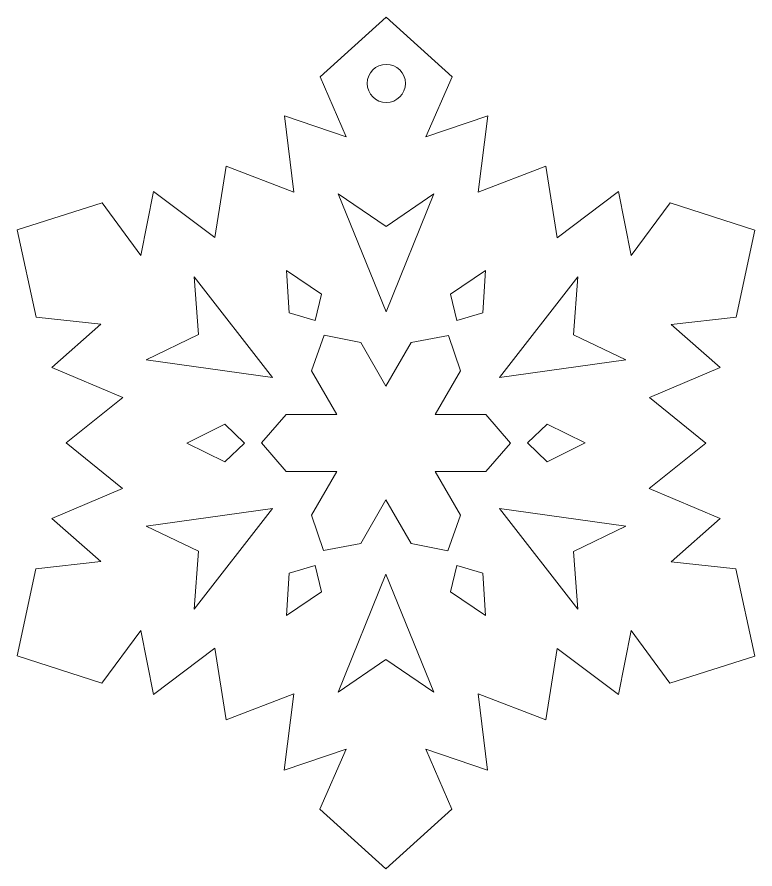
# Model space of a CAD drawing. Header units: millimetres. Extents: x -103 to 102, y -103 to 103.
# Drawn here: x 0.17 to 28.8, y 67.45 to 100.52 of the extents above; entities that cross this region are included whole.
import ezdxf

# ---------------------------------------------------------------- set-up
doc = ezdxf.new("R2010")
doc.units = ezdxf.units.MM
doc.header["$MEASUREMENT"] = 0
doc.layers.add('layer 1', color=7, linetype='Continuous')

msp = doc.modelspace()

# ---------------------------------------------------------------- linework, layer by layer
at = {"layer": 'layer 1', "color": 193, "lineweight": 9}
for points, knots in [([(18.0679, 93.721), (18.0679, 93.721), (18.0679, 93.721), (18.0679, 93.721), (18.0679, 93.721), (18.0679, 93.721), (18.4322, 96.6853), (18.4322, 96.6853), (18.4322, 96.6853), (18.4322, 96.6853), (16.033, 95.869), (16.033, 95.869), (16.033, 95.869), (16.033, 95.869), (17.0505, 98.1926), (17.0505, 98.1926), (17.0505, 98.1926), (17.0505, 98.1926), (14.4882, 100.5197), (14.4882, 100.5197), (14.4882, 100.5197), (14.4882, 100.5197), (11.9256, 98.1926), (11.9256, 98.1926), (11.9256, 98.1926), (11.9256, 98.1926), (12.9432, 95.869), (12.9432, 95.869), (12.9432, 95.869), (12.9432, 95.869), (10.544, 96.6853), (10.544, 96.6853), (10.544, 96.6853), (10.544, 96.6853), (10.9083, 93.721), (10.9083, 93.721), (10.9083, 93.721), (10.9083, 93.721), (8.2827, 94.7344), (8.2827, 94.7344), (8.2827, 94.7344), (8.2827, 94.7344), (7.846, 91.9567), (7.846, 91.9567), (7.846, 91.9567), (7.846, 91.9567), (5.4608, 93.7543), (5.4608, 93.7543), (5.4608, 93.7543), (5.4608, 93.7543), (4.9684, 91.2684), (4.9684, 91.2684), (4.9684, 91.2684), (4.9684, 91.2684), (3.4645, 93.3113), (3.4645, 93.3113), (3.4645, 93.3113), (3.4645, 93.3113), (0.1681, 92.2556), (0.1681, 92.2556), (0.1681, 92.2556), (0.1681, 92.2556), (0.9021, 88.873), (0.9021, 88.873), (0.9021, 88.873), (0.9021, 88.873), (3.4233, 88.5923), (3.4233, 88.5923), (3.4233, 88.5923), (3.4233, 88.5923), (1.5167, 86.9228), (1.5167, 86.9228), (1.5167, 86.9228), (1.5167, 86.9228), (4.266, 85.7561), (4.266, 85.7561), (4.266, 85.7561), (4.266, 85.7561), (2.0756, 83.9889), (2.0756, 83.9889), (2.0756, 83.9889), (2.0756, 83.9889), (4.2629, 82.2219), (4.2629, 82.2219), (4.2629, 82.2219), (4.2629, 82.2219), (1.5134, 81.0552), (1.5134, 81.0552), (1.5134, 81.0552), (1.5134, 81.0552), (3.4201, 79.3857), (3.4201, 79.3857), (3.4201, 79.3857), (3.4201, 79.3857), (0.8991, 79.1049), (0.8991, 79.1049), (0.8991, 79.1049), (0.8991, 79.1049), (0.1651, 75.7223), (0.1651, 75.7223), (0.1651, 75.7223), (0.1651, 75.7223), (3.4614, 74.6667), (3.4614, 74.6667), (3.4614, 74.6667), (3.4614, 74.6667), (4.9651, 76.7096), (4.9651, 76.7096), (4.9651, 76.7096), (4.9651, 76.7096), (5.4577, 74.2237), (5.4577, 74.2237), (5.4577, 74.2237), (5.4577, 74.2237), (7.8428, 76.0213), (7.8428, 76.0213), (7.8428, 76.0213), (7.8428, 76.0213), (8.2779, 73.2408), (8.2779, 73.2408), (8.2779, 73.2408), (8.2779, 73.2408), (10.9019, 74.2515), (10.9019, 74.2515), (10.9019, 74.2515), (10.9019, 74.2515), (10.5376, 71.2872), (10.5376, 71.2872), (10.5376, 71.2872), (10.5376, 71.2872), (12.9368, 72.1036), (12.9368, 72.1036), (12.9368, 72.1036), (12.9368, 72.1036), (11.9194, 69.7798), (11.9194, 69.7798), (11.9194, 69.7798), (11.9194, 69.7798), (14.4819, 67.4529), (14.4819, 67.4529), (14.4819, 67.4529), (14.4819, 67.4529), (17.0442, 69.7798), (17.0442, 69.7798), (17.0442, 69.7798), (17.0442, 69.7798), (16.0268, 72.1036), (16.0268, 72.1036), (16.0268, 72.1036), (16.0268, 72.1036), (18.426, 71.2872), (18.426, 71.2872), (18.426, 71.2872), (18.426, 71.2872), (18.0617, 74.2516), (18.0617, 74.2516), (18.0617, 74.2516), (18.0617, 74.2516), (20.6873, 73.2381), (20.6873, 73.2381), (20.6873, 73.2381), (20.6873, 73.2381), (21.124, 76.0159), (21.124, 76.0159), (21.124, 76.0159), (21.124, 76.0159), (23.5092, 74.2182), (23.5092, 74.2182), (23.5092, 74.2182), (23.5092, 74.2182), (24.0015, 76.7043), (24.0015, 76.7043), (24.0015, 76.7043), (24.0015, 76.7043), (25.5055, 74.6613), (25.5055, 74.6613), (25.5055, 74.6613), (25.5055, 74.6613), (28.8018, 75.7168), (28.8018, 75.7168), (28.8018, 75.7168), (28.8018, 75.7168), (28.0678, 79.0995), (28.0678, 79.0995), (28.0678, 79.0995), (28.0678, 79.0995), (25.5467, 79.3803), (25.5467, 79.3803), (25.5467, 79.3803), (25.5467, 79.3803), (27.4534, 81.0498), (27.4534, 81.0498), (27.4534, 81.0498), (27.4534, 81.0498), (24.7039, 82.2165), (24.7039, 82.2165), (24.7039, 82.2165), (24.7039, 82.2165), (26.8944, 83.9837), (26.8944, 83.9837), (26.8944, 83.9837), (26.8944, 83.9837), (24.7071, 85.7507), (24.7071, 85.7507), (24.7071, 85.7507), (24.7071, 85.7507), (27.4564, 86.9175), (27.4564, 86.9175), (27.4564, 86.9175), (27.4564, 86.9175), (25.5497, 88.587), (25.5497, 88.587), (25.5497, 88.587), (25.5497, 88.587), (28.0709, 88.8678), (28.0709, 88.8678), (28.0709, 88.8678), (28.0709, 88.8678), (28.8048, 92.2504), (28.8048, 92.2504), (28.8048, 92.2504), (28.8048, 92.2504), (25.5084, 93.3061), (25.5084, 93.3061), (25.5084, 93.3061), (25.5084, 93.3061), (24.0047, 91.263), (24.0047, 91.263), (24.0047, 91.263), (24.0047, 91.263), (23.5122, 93.7489), (23.5122, 93.7489), (23.5122, 93.7489), (23.5122, 93.7489), (21.1272, 91.9514), (21.1272, 91.9514), (21.1272, 91.9514), (21.1272, 91.9514), (20.6919, 94.7318), (20.6919, 94.7318), (20.6919, 94.7318), (20.6919, 94.7318), (18.0679, 93.721), (18.0679, 93.721)], [0, 0, 0, 0, 0.016129, 0.016129, 0.016129, 0.016129, 0.0322581, 0.0322581, 0.0322581, 0.0322581, 0.0483871, 0.0483871, 0.0483871, 0.0483871, 0.0645161, 0.0645161, 0.0645161, 0.0645161, 0.0806452, 0.0806452, 0.0806452, 0.0806452, 0.0967742, 0.0967742, 0.0967742, 0.0967742, 0.1129032, 0.1129032, 0.1129032, 0.1129032, 0.1290323, 0.1290323, 0.1290323, 0.1290323, 0.1451613, 0.1451613, 0.1451613, 0.1451613, 0.1612903, 0.1612903, 0.1612903, 0.1612903, 0.1774194, 0.1774194, 0.1774194, 0.1774194, 0.1935484, 0.1935484, 0.1935484, 0.1935484, 0.2096774, 0.2096774, 0.2096774, 0.2096774, 0.2258065, 0.2258065, 0.2258065, 0.2258065, 0.2419355, 0.2419355, 0.2419355, 0.2419355, 0.2580645, 0.2580645, 0.2580645, 0.2580645, 0.2741935, 0.2741935, 0.2741935, 0.2741935, 0.2903226, 0.2903226, 0.2903226, 0.2903226, 0.3064516, 0.3064516, 0.3064516, 0.3064516, 0.3225806, 0.3225806, 0.3225806, 0.3225806, 0.3387097, 0.3387097, 0.3387097, 0.3387097, 0.3548387, 0.3548387, 0.3548387, 0.3548387, 0.3709677, 0.3709677, 0.3709677, 0.3709677, 0.3870968, 0.3870968, 0.3870968, 0.3870968, 0.4032258, 0.4032258, 0.4032258, 0.4032258, 0.4193548, 0.4193548, 0.4193548, 0.4193548, 0.4354839, 0.4354839, 0.4354839, 0.4354839, 0.4516129, 0.4516129, 0.4516129, 0.4516129, 0.4677419, 0.4677419, 0.4677419, 0.4677419, 0.483871, 0.483871, 0.483871, 0.483871, 0.5, 0.5, 0.5, 0.5, 0.516129, 0.516129, 0.516129, 0.516129, 0.5322581, 0.5322581, 0.5322581, 0.5322581, 0.5483871, 0.5483871, 0.5483871, 0.5483871, 0.5645161, 0.5645161, 0.5645161, 0.5645161, 0.5806452, 0.5806452, 0.5806452, 0.5806452, 0.5967742, 0.5967742, 0.5967742, 0.5967742, 0.6129032, 0.6129032, 0.6129032, 0.6129032, 0.6290323, 0.6290323, 0.6290323, 0.6290323, 0.6451613, 0.6451613, 0.6451613, 0.6451613, 0.6612903, 0.6612903, 0.6612903, 0.6612903, 0.6774194, 0.6774194, 0.6774194, 0.6774194, 0.6935484, 0.6935484, 0.6935484, 0.6935484, 0.7096774, 0.7096774, 0.7096774, 0.7096774, 0.7258065, 0.7258065, 0.7258065, 0.7258065, 0.7419355, 0.7419355, 0.7419355, 0.7419355, 0.7580645, 0.7580645, 0.7580645, 0.7580645, 0.7741935, 0.7741935, 0.7741935, 0.7741935, 0.7903226, 0.7903226, 0.7903226, 0.7903226, 0.8064516, 0.8064516, 0.8064516, 0.8064516, 0.8225806, 0.8225806, 0.8225806, 0.8225806, 0.8387097, 0.8387097, 0.8387097, 0.8387097, 0.8548387, 0.8548387, 0.8548387, 0.8548387, 0.8709677, 0.8709677, 0.8709677, 0.8709677, 0.8870968, 0.8870968, 0.8870968, 0.8870968, 0.9032258, 0.9032258, 0.9032258, 0.9032258, 0.9193548, 0.9193548, 0.9193548, 0.9193548, 0.9354839, 0.9354839, 0.9354839, 0.9354839, 0.9516129, 0.9516129, 0.9516129, 0.9516129, 0.9677419, 0.9677419, 0.9677419, 0.9677419, 1, 1, 1, 1]), ([(14.4975, 98.6839), (14.9068, 98.6839), (15.2385, 98.3521), (15.2385, 97.9428), (15.2385, 97.9428), (15.2385, 97.5334), (14.9068, 97.2017), (14.4975, 97.2017), (14.4975, 97.2017), (14.0882, 97.2017), (13.7564, 97.5334), (13.7564, 97.9428), (13.7564, 97.9428), (13.7564, 98.3521), (14.0882, 98.6839), (14.4975, 98.6839)], [0, 0, 0, 0, 0.2, 0.2, 0.2, 0.2, 0.4, 0.4, 0.4, 0.4, 0.6, 0.6, 0.6, 0.6, 1, 1, 1, 1]), ([(12.6291, 93.6581), (12.6291, 93.6581), (12.6291, 93.6581), (12.6291, 93.6581), (12.6291, 93.6581), (12.6291, 93.6581), (14.4882, 92.3928), (14.4882, 92.3928), (14.4882, 92.3928), (14.4882, 92.3928), (16.3471, 93.6581), (16.3471, 93.6581), (16.3471, 93.6581), (16.3471, 93.6581), (14.4882, 89.0766), (14.4882, 89.0766), (14.4882, 89.0766), (14.4882, 89.0766), (12.6291, 93.6581), (12.6291, 93.6581)], [0, 0, 0, 0, 0.1666667, 0.1666667, 0.1666667, 0.1666667, 0.3333333, 0.3333333, 0.3333333, 0.3333333, 0.5, 0.5, 0.5, 0.5, 0.6666667, 0.6666667, 0.6666667, 0.6666667, 1, 1, 1, 1]), ([(11.7388, 88.7427), (11.7388, 88.7427), (11.7388, 88.7427), (11.7388, 88.7427), (11.7388, 88.7427), (11.7388, 88.7427), (10.729, 89.0409), (10.729, 89.0409), (10.729, 89.0409), (10.729, 89.0409), (10.6223, 90.6764), (10.6223, 90.6764), (10.6223, 90.6764), (10.6223, 90.6764), (11.9854, 89.7663), (11.9854, 89.7663), (11.9854, 89.7663), (11.9854, 89.7663), (11.7388, 88.7427), (11.7388, 88.7427)], [0, 0, 0, 0, 0.1666667, 0.1666667, 0.1666667, 0.1666667, 0.3333333, 0.3333333, 0.3333333, 0.3333333, 0.5, 0.5, 0.5, 0.5, 0.6666667, 0.6666667, 0.6666667, 0.6666667, 1, 1, 1, 1]), ([(17.2311, 88.7427), (17.2311, 88.7427), (17.2311, 88.7427), (17.2311, 88.7427), (17.2311, 88.7427), (17.2311, 88.7427), (16.9844, 89.7663), (16.9844, 89.7663), (16.9844, 89.7663), (16.9844, 89.7663), (18.3475, 90.6764), (18.3475, 90.6764), (18.3475, 90.6764), (18.3475, 90.6764), (18.2409, 89.0409), (18.2409, 89.0409), (18.2409, 89.0409), (18.2409, 89.0409), (17.2311, 88.7427), (17.2311, 88.7427)], [0, 0, 0, 0, 0.1666667, 0.1666667, 0.1666667, 0.1666667, 0.3333333, 0.3333333, 0.3333333, 0.3333333, 0.5, 0.5, 0.5, 0.5, 0.6666667, 0.6666667, 0.6666667, 0.6666667, 1, 1, 1, 1]), ([(5.1808, 87.215), (5.1808, 87.215), (5.1808, 87.215), (5.1808, 87.215), (5.1808, 87.215), (5.1808, 87.215), (7.2063, 88.1921), (7.2063, 88.1921), (7.2063, 88.1921), (7.2063, 88.1921), (7.0398, 90.435), (7.0398, 90.435), (7.0398, 90.435), (7.0398, 90.435), (10.0782, 86.5341), (10.0782, 86.5341), (10.0782, 86.5341), (10.0782, 86.5341), (5.1808, 87.215), (5.1808, 87.215)], [0, 0, 0, 0, 0.1666667, 0.1666667, 0.1666667, 0.1666667, 0.3333333, 0.3333333, 0.3333333, 0.3333333, 0.5, 0.5, 0.5, 0.5, 0.6666667, 0.6666667, 0.6666667, 0.6666667, 1, 1, 1, 1]), ([(21.9332, 90.4296), (21.9332, 90.4296), (21.9332, 90.4296), (21.9332, 90.4296), (21.9332, 90.4296), (21.9332, 90.4296), (21.7668, 88.1868), (21.7668, 88.1868), (21.7668, 88.1868), (21.7668, 88.1868), (23.7921, 87.2095), (23.7921, 87.2095), (23.7921, 87.2095), (23.7921, 87.2095), (18.8948, 86.5288), (18.8948, 86.5288), (18.8948, 86.5288), (18.8948, 86.5288), (21.9332, 90.4296), (21.9332, 90.4296)], [0, 0, 0, 0, 0.1666667, 0.1666667, 0.1666667, 0.1666667, 0.3333333, 0.3333333, 0.3333333, 0.3333333, 0.5, 0.5, 0.5, 0.5, 0.6666667, 0.6666667, 0.6666667, 0.6666667, 1, 1, 1, 1]), ([(18.3569, 82.8841), (18.3569, 82.8841), (16.394, 82.8841), (16.394, 82.8841), (16.394, 82.8841), (16.394, 82.8841), (17.3755, 81.1842), (17.3755, 81.1842), (17.3755, 81.1842), (17.3755, 81.1842), (16.8908, 79.8004), (16.8908, 79.8004), (16.8908, 79.8004), (16.8908, 79.8004), (15.4663, 80.082), (15.4663, 80.082), (15.4663, 80.082), (15.4663, 80.082), (14.4849, 81.7819), (14.4849, 81.7819), (14.4849, 81.7819), (14.4849, 81.7819), (13.5035, 80.082), (13.5035, 80.082), (13.5035, 80.082), (13.5035, 80.082), (12.0627, 79.8098), (12.0627, 79.8098), (12.0627, 79.8098), (12.0627, 79.8098), (11.5944, 81.1842), (11.5944, 81.1842), (11.5944, 81.1842), (11.5944, 81.1842), (12.5758, 82.8841), (12.5758, 82.8841), (12.5758, 82.8841), (12.5758, 82.8841), (10.6131, 82.8841), (10.6131, 82.8841), (10.6131, 82.8841), (10.6131, 82.8841), (9.6568, 83.9957), (9.6568, 83.9957), (9.6568, 83.9957), (9.6568, 83.9957), (10.6131, 85.0884), (10.6131, 85.0884), (10.6131, 85.0884), (10.6131, 85.0884), (12.5758, 85.0884), (12.5758, 85.0884), (12.5758, 85.0884), (12.5758, 85.0884), (11.5944, 86.7884), (11.5944, 86.7884), (11.5944, 86.7884), (11.5944, 86.7884), (12.079, 88.1723), (12.079, 88.1723), (12.079, 88.1723), (12.079, 88.1723), (13.5035, 87.8906), (13.5035, 87.8906), (13.5035, 87.8906), (13.5035, 87.8906), (14.4849, 86.1906), (14.4849, 86.1906), (14.4849, 86.1906), (14.4849, 86.1906), (15.4663, 87.8906), (15.4663, 87.8906), (15.4663, 87.8906), (15.4663, 87.8906), (16.9071, 88.1629), (16.9071, 88.1629), (16.9071, 88.1629), (16.9071, 88.1629), (17.3755, 86.7884), (17.3755, 86.7884), (17.3755, 86.7884), (17.3755, 86.7884), (16.394, 85.0884), (16.394, 85.0884), (16.394, 85.0884), (16.394, 85.0884), (18.3569, 85.0884), (18.3569, 85.0884), (18.3569, 85.0884), (18.3569, 85.0884), (19.3131, 83.977), (19.3131, 83.977), (19.3131, 83.977), (19.3131, 83.977), (18.3569, 82.8841), (18.3569, 82.8841)], [0, 0, 0, 0, 0.04, 0.04, 0.04, 0.04, 0.08, 0.08, 0.08, 0.08, 0.12, 0.12, 0.12, 0.12, 0.16, 0.16, 0.16, 0.16, 0.2, 0.2, 0.2, 0.2, 0.24, 0.24, 0.24, 0.24, 0.28, 0.28, 0.28, 0.28, 0.32, 0.32, 0.32, 0.32, 0.36, 0.36, 0.36, 0.36, 0.4, 0.4, 0.4, 0.4, 0.44, 0.44, 0.44, 0.44, 0.48, 0.48, 0.48, 0.48, 0.52, 0.52, 0.52, 0.52, 0.56, 0.56, 0.56, 0.56, 0.6, 0.6, 0.6, 0.6, 0.64, 0.64, 0.64, 0.64, 0.68, 0.68, 0.68, 0.68, 0.72, 0.72, 0.72, 0.72, 0.76, 0.76, 0.76, 0.76, 0.8, 0.8, 0.8, 0.8, 0.84, 0.84, 0.84, 0.84, 0.88, 0.88, 0.88, 0.88, 0.92, 0.92, 0.92, 0.92, 1, 1, 1, 1]), ([(8.9927, 83.9862), (8.9927, 83.9862), (8.9927, 83.9862), (8.9927, 83.9862), (8.9927, 83.9862), (8.9927, 83.9862), (8.2296, 83.2609), (8.2296, 83.2609), (8.2296, 83.2609), (8.2296, 83.2609), (6.7601, 83.9862), (6.7601, 83.9862), (6.7601, 83.9862), (6.7601, 83.9862), (8.2296, 84.7117), (8.2296, 84.7117), (8.2296, 84.7117), (8.2296, 84.7117), (8.9927, 83.9862), (8.9927, 83.9862)], [0, 0, 0, 0, 0.1666667, 0.1666667, 0.1666667, 0.1666667, 0.3333333, 0.3333333, 0.3333333, 0.3333333, 0.5, 0.5, 0.5, 0.5, 0.6666667, 0.6666667, 0.6666667, 0.6666667, 1, 1, 1, 1]), ([(19.9772, 83.9864), (19.9772, 83.9864), (19.9772, 83.9864), (19.9772, 83.9864), (19.9772, 83.9864), (19.9772, 83.9864), (20.7403, 84.7117), (20.7403, 84.7117), (20.7403, 84.7117), (20.7403, 84.7117), (22.2099, 83.9864), (22.2099, 83.9864), (22.2099, 83.9864), (22.2099, 83.9864), (20.7403, 83.2609), (20.7403, 83.2609), (20.7403, 83.2609), (20.7403, 83.2609), (19.9772, 83.9864), (19.9772, 83.9864)], [0, 0, 0, 0, 0.1666667, 0.1666667, 0.1666667, 0.1666667, 0.3333333, 0.3333333, 0.3333333, 0.3333333, 0.5, 0.5, 0.5, 0.5, 0.6666667, 0.6666667, 0.6666667, 0.6666667, 1, 1, 1, 1]), ([(7.0368, 77.5431), (7.0368, 77.5431), (7.0368, 77.5431), (7.0368, 77.5431), (7.0368, 77.5431), (7.0368, 77.5431), (7.2032, 79.7858), (7.2032, 79.7858), (7.2032, 79.7858), (7.2032, 79.7858), (5.1778, 80.763), (5.1778, 80.763), (5.1778, 80.763), (5.1778, 80.763), (10.075, 81.4439), (10.075, 81.4439), (10.075, 81.4439), (10.075, 81.4439), (7.0368, 77.5431), (7.0368, 77.5431)], [0, 0, 0, 0, 0.1666667, 0.1666667, 0.1666667, 0.1666667, 0.3333333, 0.3333333, 0.3333333, 0.3333333, 0.5, 0.5, 0.5, 0.5, 0.6666667, 0.6666667, 0.6666667, 0.6666667, 1, 1, 1, 1]), ([(23.7891, 80.7576), (23.7891, 80.7576), (23.7891, 80.7576), (23.7891, 80.7576), (23.7891, 80.7576), (23.7891, 80.7576), (21.7636, 79.7804), (21.7636, 79.7804), (21.7636, 79.7804), (21.7636, 79.7804), (21.93, 77.5377), (21.93, 77.5377), (21.93, 77.5377), (21.93, 77.5377), (18.8917, 81.4384), (18.8917, 81.4384), (18.8917, 81.4384), (18.8917, 81.4384), (23.7891, 80.7576), (23.7891, 80.7576)], [0, 0, 0, 0, 0.1666667, 0.1666667, 0.1666667, 0.1666667, 0.3333333, 0.3333333, 0.3333333, 0.3333333, 0.5, 0.5, 0.5, 0.5, 0.6666667, 0.6666667, 0.6666667, 0.6666667, 1, 1, 1, 1]), ([(11.7388, 79.2298), (11.7388, 79.2298), (11.7388, 79.2298), (11.7388, 79.2298), (11.7388, 79.2298), (11.7388, 79.2298), (11.9854, 78.2063), (11.9854, 78.2063), (11.9854, 78.2063), (11.9854, 78.2063), (10.6223, 77.2963), (10.6223, 77.2963), (10.6223, 77.2963), (10.6223, 77.2963), (10.729, 78.9317), (10.729, 78.9317), (10.729, 78.9317), (10.729, 78.9317), (11.7388, 79.2298), (11.7388, 79.2298)], [0, 0, 0, 0, 0.1666667, 0.1666667, 0.1666667, 0.1666667, 0.3333333, 0.3333333, 0.3333333, 0.3333333, 0.5, 0.5, 0.5, 0.5, 0.6666667, 0.6666667, 0.6666667, 0.6666667, 1, 1, 1, 1]), ([(17.2311, 79.2298), (17.2311, 79.2298), (17.2311, 79.2298), (17.2311, 79.2298), (17.2311, 79.2298), (17.2311, 79.2298), (18.2409, 78.9317), (18.2409, 78.9317), (18.2409, 78.9317), (18.2409, 78.9317), (18.3475, 77.2963), (18.3475, 77.2963), (18.3475, 77.2963), (18.3475, 77.2963), (16.9844, 78.2063), (16.9844, 78.2063), (16.9844, 78.2063), (16.9844, 78.2063), (17.2311, 79.2298), (17.2311, 79.2298)], [0, 0, 0, 0, 0.1666667, 0.1666667, 0.1666667, 0.1666667, 0.3333333, 0.3333333, 0.3333333, 0.3333333, 0.5, 0.5, 0.5, 0.5, 0.6666667, 0.6666667, 0.6666667, 0.6666667, 1, 1, 1, 1]), ([(16.3408, 74.3143), (16.3408, 74.3143), (16.3408, 74.3143), (16.3408, 74.3143), (16.3408, 74.3143), (16.3408, 74.3143), (14.4819, 75.5798), (14.4819, 75.5798), (14.4819, 75.5798), (14.4819, 75.5798), (12.6229, 74.3143), (12.6229, 74.3143), (12.6229, 74.3143), (12.6229, 74.3143), (14.4819, 78.896), (14.4819, 78.896), (14.4819, 78.896), (14.4819, 78.896), (16.3408, 74.3143), (16.3408, 74.3143)], [0, 0, 0, 0, 0.1666667, 0.1666667, 0.1666667, 0.1666667, 0.3333333, 0.3333333, 0.3333333, 0.3333333, 0.5, 0.5, 0.5, 0.5, 0.6666667, 0.6666667, 0.6666667, 0.6666667, 1, 1, 1, 1])]:
    msp.add_open_spline(points, degree=3, knots=knots, dxfattribs=at)

doc.saveas('drawing.dxf')
